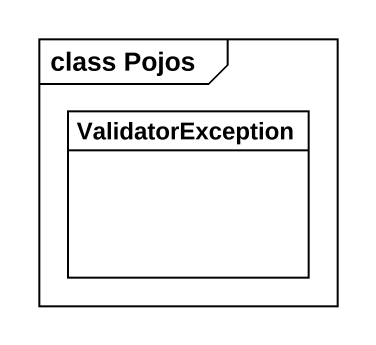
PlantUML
@startuml
mainframe class Pojos
hide circle
hide empty members
class ValidatorException
@enduml
